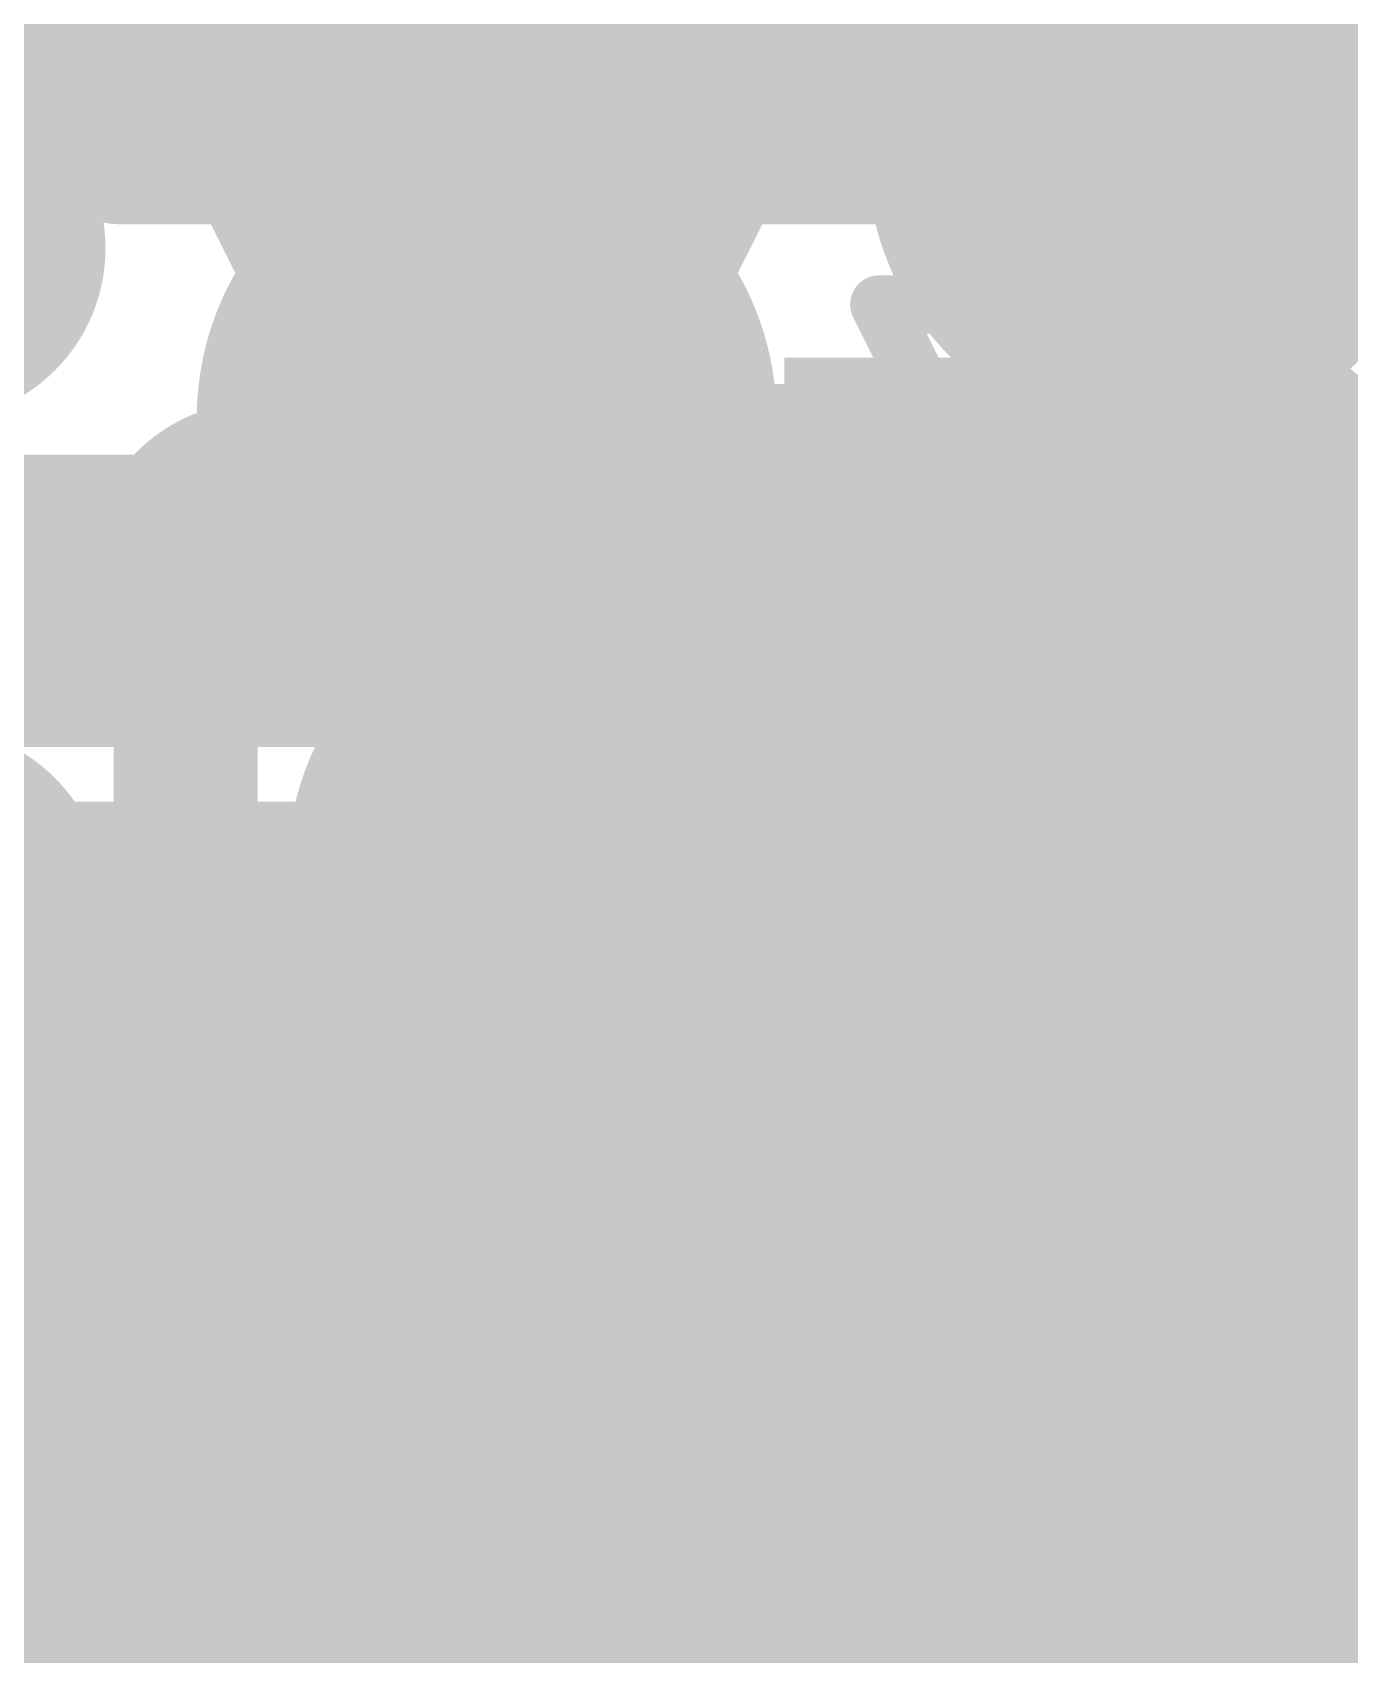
# Model space of a CAD drawing. Header units: inches. Extents: x -35 to 304, y -8 to 63.
# Drawn here: x 6.102 to 7.246, y 6.159 to 7.568 of the extents above; entities that cross this region are included whole.
import ezdxf

# ---------------------------------------------------------------- set-up
doc = ezdxf.new("R2010")
doc.units = ezdxf.units.IN
for name, color, linetype in [('Bottom Layer', 5, 'Continuous'), ('Bottom Overlay', 54, 'Continuous'), ('Bottom Solder', 6, 'Continuous'), ('Drill Drawing', 1, 'Continuous'), ('Layer 2', 16, 'Continuous'), ('Layer 3', 76, 'Continuous'), ('Top Layer', 1, 'Continuous'), ('Top Overlay', 2, 'Continuous'), ('Top Paste', 8, 'Continuous'), ('Top Solder', 216, 'Continuous'), ('Via Holes', 16, 'Continuous')]:
    doc.layers.add(name, color=color, linetype=linetype)

# ---------------------------------------------------------------- blocks, each defined once
blk = doc.blocks.new('TSA016A2518A_B_2')
at = {"layer": 'Bottom Overlay'}
for points in [[(-1.3664184, -1.71196, 0.127, 0.127, 0), (1.3664184, -1.71196, 0.127, 0.127, 0)], [(1.3664184, -1.71196, 0.127, 0.127, 0), (2.080006, -1.71196, 0.127, 0.127, 0)]]:
    blk.add_lwpolyline(points, format="xyseb", dxfattribs=at)
blk.add_lwpolyline([(1.3346684, -1.71196, 0.0635, 0.0635, 1), (1.3981684, -1.71196, 0.0635, 0.0635, 1)], format="xyseb", close=True, dxfattribs=at)
blk.add_lwpolyline([(1.3346684, -1.71196, 0.0635, 0.0635, 1), (1.3981684, -1.71196, 0.0635, 0.0635, 1)], format="xyseb", close=True, dxfattribs=at)
blk = doc.blocks.new('12_WLCSP__1_56_1_56__10')
at = {"layer": 'Top Layer'}
h = blk.add_hatch(color=1, dxfattribs=at)
edge = h.paths.add_edge_path()
edge.add_arc((0.5660009, 0.5660009), 0.0999998, 0, 360)
h = blk.add_hatch(color=1, dxfattribs=at)
edge = h.paths.add_edge_path()
edge.add_arc((0.28300172, 0.28300172), 0.0999998, 0, 360)
h = blk.add_hatch(color=1, dxfattribs=at)
edge = h.paths.add_edge_path()
edge.add_arc((0.5660009, 2.54e-06), 0.0999998, 0, 360)
h = blk.add_hatch(color=1, dxfattribs=at)
edge = h.paths.add_edge_path()
edge.add_arc((0.28300172, -0.28299918), 0.0999998, 0, 360)
h = blk.add_hatch(color=1, dxfattribs=at)
edge = h.paths.add_edge_path()
edge.add_arc((0.5660009, -0.5659983599999999), 0.0999998, 0, 360)
at = {"layer": 'Top Paste'}
h = blk.add_hatch(color=8, dxfattribs=at)
edge = h.paths.add_edge_path()
edge.add_arc((0.5660009, 0.5660009), 0.0999998, 0, 360)
h = blk.add_hatch(color=8, dxfattribs=at)
edge = h.paths.add_edge_path()
edge.add_arc((0.28300172, 0.28300172), 0.0999998, 0, 360)
h = blk.add_hatch(color=8, dxfattribs=at)
edge = h.paths.add_edge_path()
edge.add_arc((0.5660009, 2.54e-06), 0.0999998, 0, 360)
h = blk.add_hatch(color=8, dxfattribs=at)
edge = h.paths.add_edge_path()
edge.add_arc((0.28300172, -0.28299918), 0.0999998, 0, 360)
h = blk.add_hatch(color=8, dxfattribs=at)
edge = h.paths.add_edge_path()
edge.add_arc((0.5660009, -0.5659983599999999), 0.0999998, 0, 360)
at = {"layer": 'Top Solder'}
h = blk.add_hatch(color=216, dxfattribs=at)
edge = h.paths.add_edge_path()
edge.add_arc((0.5660009, 0.5660009), 0.1499997, 0, 360)
h = blk.add_hatch(color=216, dxfattribs=at)
edge = h.paths.add_edge_path()
edge.add_arc((0.28300172, 0.28300172), 0.1499997, 0, 360)
h = blk.add_hatch(color=216, dxfattribs=at)
edge = h.paths.add_edge_path()
edge.add_arc((0.5660009, 2.54e-06), 0.1499997, 0, 360)
h = blk.add_hatch(color=216, dxfattribs=at)
edge = h.paths.add_edge_path()
edge.add_arc((0.28300172, -0.28299918), 0.1499997, 0, 360)
h = blk.add_hatch(color=216, dxfattribs=at)
edge = h.paths.add_edge_path()
edge.add_arc((0.5660009, -0.5659983599999999), 0.1499997, 0, 360)
at = {"layer": 'Top Overlay'}
for points in [[(0.889, 0.508, 0.0762, 0.0762, 0), (0.889, 0.6079998, 0.0762, 0.0762, 0)], [(0.8128, 0.5588, 0.0762, 0.0762, 0), (0.8835110599999999, 0.48808894, 0.0762, 0.0762, 0)], [(0.8382, -0.8382, 0.0762, 0.0762, 0), (0.8382, 0.1524, 0.0762, 0.0762, 0)], [(-0.8128, -0.8382, 0.0762, 0.0762, 0), (0.8382, -0.8382, 0.0762, 0.0762, 0)]]:
    blk.add_lwpolyline(points, format="xyseb", dxfattribs=at)
for points in [[(0.86995, 0.508, 0.0381, 0.0381, 1), (0.9080499999999999, 0.508, 0.0381, 0.0381, 1)], [(0.8644610599999999, 0.48808894, 0.0381, 0.0381, 1), (0.9025610599999999, 0.48808894, 0.0381, 0.0381, 1)], [(0.8191499999999999, 0.1524, 0.0381, 0.0381, 1), (0.85725, 0.1524, 0.0381, 0.0381, 1)], [(0.8191499999999999, -0.8382, 0.0381, 0.0381, 1), (0.85725, -0.8382, 0.0381, 0.0381, 1)], [(0.8191499999999999, -0.8382, 0.0381, 0.0381, 1), (0.85725, -0.8382, 0.0381, 0.0381, 1)]]:
    blk.add_lwpolyline(points, format="xyseb", close=True, dxfattribs=at)
blk = doc.blocks.new('WLP_6_0_83_1_24__B_16')
at = {"layer": 'Bottom Overlay'}
for points in [[(0.6858, -0.4826, 0.0762, 0.0762, 0), (0.6858, 0.4826, 0.0762, 0.0762, 0)], [(0.6858, -0.4826, 0.0762, 0.0762, 0), (-0.1016, -0.4826, 0.0762, 0.0762, 0)]]:
    blk.add_lwpolyline(points, format="xyseb", dxfattribs=at)
for points in [[(-0.12065, -0.4826, 0.0381, 0.0381, 1), (-0.08255, -0.4826, 0.0381, 0.0381, 1)], [(0.66675, -0.4826, 0.0381, 0.0381, 1), (0.70485, -0.4826, 0.0381, 0.0381, 1)], [(0.66675, -0.4826, 0.0381, 0.0381, 1), (0.70485, -0.4826, 0.0381, 0.0381, 1)]]:
    blk.add_lwpolyline(points, format="xyseb", close=True, dxfattribs=at)
blk = doc.blocks.new('R___0201_27')
at = {"layer": 'Top Layer'}
for points in [[(-0.40999791, 0.18499963), (-0.13999845, 0.18499963), (-0.13999845, -0.18499963), (-0.40999791, -0.18499963)], [(0.14000099, 0.18499963), (0.41000045, 0.18499963), (0.41000045, -0.18499963), (0.14000099, -0.18499963)]]:
    blk.add_hatch(color=1, dxfattribs=at).paths.add_polyline_path(points)
at = {"layer": 'Top Paste'}
for points in [[(-0.40999791, 0.18499963), (-0.13999845, 0.18499963), (-0.13999845, -0.18499963), (-0.40999791, -0.18499963)], [(0.14000099, 0.18499963), (0.41000045, 0.18499963), (0.41000045, -0.18499963), (0.14000099, -0.18499963)]]:
    blk.add_hatch(color=8, dxfattribs=at).paths.add_polyline_path(points)
at = {"layer": 'Top Solder'}
for points in [[(-0.46499907, 0.24000079), (-0.08499729, 0.24000079), (-0.08499729, -0.24000079), (-0.46499907, -0.24000079)], [(0.08499983, 0.24000079), (0.46500161, 0.24000079), (0.46500161, -0.24000079), (0.08499983, -0.24000079)]]:
    blk.add_hatch(color=216, dxfattribs=at).paths.add_polyline_path(points)
at = {"layer": 'Top Overlay'}
for points in [[(-0.4826, -0.254, 0.0762, 0.0762, 0), (-0.4826, 0.254, 0.0762, 0.0762, 0)], [(-0.4826, 0.254, 0.0762, 0.0762, 0), (0.4826, 0.254, 0.0762, 0.0762, 0)], [(0.4826, -0.254, 0.0762, 0.0762, 0), (0.4826, 0.254, 0.0762, 0.0762, 0)], [(-0.4826, -0.254, 0.0762, 0.0762, 0), (0.4826, -0.254, 0.0762, 0.0762, 0)]]:
    blk.add_lwpolyline(points, format="xyseb", dxfattribs=at)
for points in [[(-0.5016499999999999, 0.254, 0.0381, 0.0381, 1), (-0.46355, 0.254, 0.0381, 0.0381, 1)], [(-0.5016499999999999, 0.254, 0.0381, 0.0381, 1), (-0.46355, 0.254, 0.0381, 0.0381, 1)], [(0.46355, 0.254, 0.0381, 0.0381, 1), (0.5016499999999999, 0.254, 0.0381, 0.0381, 1)], [(0.46355, 0.254, 0.0381, 0.0381, 1), (0.5016499999999999, 0.254, 0.0381, 0.0381, 1)], [(-0.5016499999999999, -0.254, 0.0381, 0.0381, 1), (-0.46355, -0.254, 0.0381, 0.0381, 1)], [(-0.5016499999999999, -0.254, 0.0381, 0.0381, 1), (-0.46355, -0.254, 0.0381, 0.0381, 1)], [(0.46355, -0.254, 0.0381, 0.0381, 1), (0.5016499999999999, -0.254, 0.0381, 0.0381, 1)], [(0.46355, -0.254, 0.0381, 0.0381, 1), (0.5016499999999999, -0.254, 0.0381, 0.0381, 1)]]:
    blk.add_lwpolyline(points, format="xyseb", close=True, dxfattribs=at)
blk = doc.blocks.new('CAP_0201_36')
at = {"layer": 'Top Layer'}
for points in [[(-0.4499991, 0.1499997), (-0.1499997, 0.1499997), (-0.1499997, -0.1499997), (-0.4499991, -0.1499997)], [(0.1499997, 0.1499997), (0.4499991, 0.1499997), (0.4499991, -0.1499997), (0.1499997, -0.1499997)]]:
    blk.add_hatch(color=1, dxfattribs=at).paths.add_polyline_path(points)
at = {"layer": 'Top Paste'}
for points in [[(-0.4499991, 0.1499997), (-0.1499997, 0.1499997), (-0.1499997, -0.1499997), (-0.4499991, -0.1499997)], [(0.1499997, 0.1499997), (0.4499991, 0.1499997), (0.4499991, -0.1499997), (0.1499997, -0.1499997)]]:
    blk.add_hatch(color=8, dxfattribs=at).paths.add_polyline_path(points)
at = {"layer": 'Top Solder'}
for points in [[(-0.50500026, 0.20500086), (-0.09499853999999999, 0.20500086), (-0.09499853999999999, -0.20500086), (-0.50500026, -0.20500086)], [(0.09499853999999999, 0.20500086), (0.50500026, 0.20500086), (0.50500026, -0.20500086), (0.09499853999999999, -0.20500086)]]:
    blk.add_hatch(color=216, dxfattribs=at).paths.add_polyline_path(points)
at = {"layer": 'Top Overlay'}
for points in [[(-0.5334, 0.2286, 0.0762, 0.0762, 0), (-0.2032, 0.2286, 0.0762, 0.0762, 0)], [(-0.5334, 0.2286, 0.0762, 0.0762, 0), (-0.5334, -0.2286, 0.0762, 0.0762, 0)], [(0.2032, 0.2286, 0.0762, 0.0762, 0), (0.5334, 0.2286, 0.0762, 0.0762, 0)], [(0.5334, 0.2286, 0.0762, 0.0762, 0), (0.5334, -0.2286, 0.0762, 0.0762, 0)], [(-0.5334, -0.2286, 0.0762, 0.0762, 0), (-0.2032, -0.2286, 0.0762, 0.0762, 0)], [(0.2032, -0.2286, 0.0762, 0.0762, 0), (0.5334, -0.2286, 0.0762, 0.0762, 0)]]:
    blk.add_lwpolyline(points, format="xyseb", dxfattribs=at)
for points in [[(-0.5524499999999999, 0.2286, 0.0381, 0.0381, 1), (-0.51435, 0.2286, 0.0381, 0.0381, 1)], [(-0.5524499999999999, 0.2286, 0.0381, 0.0381, 1), (-0.51435, 0.2286, 0.0381, 0.0381, 1)], [(-0.22225, 0.2286, 0.0381, 0.0381, 1), (-0.18415, 0.2286, 0.0381, 0.0381, 1)], [(0.18415, 0.2286, 0.0381, 0.0381, 1), (0.22225, 0.2286, 0.0381, 0.0381, 1)], [(0.51435, 0.2286, 0.0381, 0.0381, 1), (0.5524499999999999, 0.2286, 0.0381, 0.0381, 1)], [(0.51435, 0.2286, 0.0381, 0.0381, 1), (0.5524499999999999, 0.2286, 0.0381, 0.0381, 1)], [(-0.5524499999999999, -0.2286, 0.0381, 0.0381, 1), (-0.51435, -0.2286, 0.0381, 0.0381, 1)], [(-0.5524499999999999, -0.2286, 0.0381, 0.0381, 1), (-0.51435, -0.2286, 0.0381, 0.0381, 1)], [(-0.22225, -0.2286, 0.0381, 0.0381, 1), (-0.18415, -0.2286, 0.0381, 0.0381, 1)], [(0.18415, -0.2286, 0.0381, 0.0381, 1), (0.22225, -0.2286, 0.0381, 0.0381, 1)], [(0.51435, -0.2286, 0.0381, 0.0381, 1), (0.5524499999999999, -0.2286, 0.0381, 0.0381, 1)], [(0.51435, -0.2286, 0.0381, 0.0381, 1), (0.5524499999999999, -0.2286, 0.0381, 0.0381, 1)]]:
    blk.add_lwpolyline(points, format="xyseb", close=True, dxfattribs=at)

msp = doc.modelspace()

# ---------------------------------------------------------------- hatches: boundary and pattern name
at = {"layer": 'Bottom Layer'}
h = msp.add_hatch(color=5, dxfattribs=at)
edge = h.paths.add_edge_path()
edge.add_arc((7.0783069, 7.463104199999999), 0.1499997, 0, 360)
for points in [[(5.64507634, 3.66460532), (7.05287642, 3.66460532), (7.05287642, 6.81239176), (5.64507634, 6.81239176)], [(5.670069939999999, 3.748412619999999), (6.81946058, 3.748412619999999), (6.81946058, 6.814609180000001), (5.670069939999999, 6.814609180000001)], [(5.670069939999999, 5.1484149), (7.5716765, 5.1484149), (7.5716765, 6.8123943), (5.670069939999999, 6.8123943)], [(6.02813882, 6.06820224), (7.260978619999999, 6.06820224), (7.260978619999999, 6.81239176), (6.02813882, 6.81239176)], [(6.81946058, 6.06892614), (7.0916927, 6.06892614), (7.0916927, 6.8123943), (6.81946058, 6.8123943)]]:
    msp.add_hatch(color=5, dxfattribs=at).paths.add_polyline_path(points)
h = msp.add_hatch(color=5, dxfattribs=at)
edge = h.paths.add_edge_path()
edge.add_arc((7.0916927, 6.500263859999999), 0.1499997, 0, 360)
at = {"layer": 'Bottom Solder'}
h = msp.add_hatch(color=6, dxfattribs=at)
edge = h.paths.add_edge_path()
edge.add_arc((7.0783069, 7.463104199999999), 0.2515997, 0, 360)
h = msp.add_hatch(color=6, dxfattribs=at)
edge = h.paths.add_edge_path()
edge.add_arc((7.0916927, 6.500263859999999), 0.2515997, 0, 360)
at = {"layer": 'Layer 2'}
h = msp.add_hatch(color=16, dxfattribs=at)
edge = h.paths.add_edge_path()
edge.add_arc((7.0783069, 7.463104199999999), 0.1499997, 0, 360)
h = msp.add_hatch(color=16, dxfattribs=at)
edge = h.paths.add_edge_path()
edge.add_arc((6.496723100000001, 7.233701559999999), 0.1499997, 0, 360)
h = msp.add_hatch(color=16, dxfattribs=at)
edge = h.paths.add_edge_path()
edge.add_arc((7.0916927, 7.0778497), 0.1499997, 0, 360)
h = msp.add_hatch(color=16, dxfattribs=at)
edge = h.paths.add_edge_path()
edge.add_arc((6.575249739999999, 6.840093), 0.1499997, 0, 360)
h = msp.add_hatch(color=16, dxfattribs=at)
edge = h.paths.add_edge_path()
edge.add_arc((7.0916927, 6.500263859999999), 0.1499997, 0, 360)
at = {"layer": 'Layer 3'}
h = msp.add_hatch(color=76, dxfattribs=at)
edge = h.paths.add_edge_path()
edge.add_arc((7.0783069, 7.463104199999999), 0.1499997, 0, 360)
h = msp.add_hatch(color=76, dxfattribs=at)
edge = h.paths.add_edge_path()
edge.add_arc((6.496723100000001, 7.233701559999999), 0.1499997, 0, 360)
h = msp.add_hatch(color=76, dxfattribs=at)
edge = h.paths.add_edge_path()
edge.add_arc((6.575249739999999, 6.840093), 0.1499997, 0, 360)
h = msp.add_hatch(color=76, dxfattribs=at)
edge = h.paths.add_edge_path()
edge.add_arc((7.0916927, 6.500263859999999), 0.1499997, 0, 360)
at = {"layer": 'Top Layer'}
for points in [[(6.02813882, 7.52992906), (7.112205739999999, 7.52992906), (7.112205739999999, 8.032031179999999), (6.02813882, 8.032031179999999)], [(6.810169259999999, 6.92663334), (7.110168659999999, 6.92663334), (7.110168659999999, 7.226399059999999), (6.810169259999999, 7.226399059999999)], [(6.848711219999999, 6.46793982), (7.01167254, 6.46793982), (7.01167254, 7.005413979999999), (6.848711219999999, 7.005413979999999)], [(7.131418299999999, 6.52041368), (7.531066979999999, 6.52041368), (7.531066979999999, 6.820413079999999), (7.131418299999999, 6.820413079999999)], [(7.13151482, 6.19540798), (7.290493419999999, 6.19540798), (7.290493419999999, 6.69643822), (7.13151482, 6.69643822)], [(6.208161319999999, 5.132994559999999), (6.478163319999999, 5.132994559999999), (6.478163319999999, 6.33478032), (6.208161319999999, 6.33478032)], [(6.2084585, 6.197622859999999), (7.188553059999999, 6.197622859999999), (7.188553059999999, 6.332567979999999), (6.2084585, 6.332567979999999)]]:
    msp.add_hatch(color=1, dxfattribs=at).paths.add_polyline_path(points)
h = msp.add_hatch(color=1, dxfattribs=at)
edge = h.paths.add_edge_path()
edge.add_arc((6.496723100000001, 7.233701559999999), 0.1499997, 0, 360)
h = msp.add_hatch(color=1, dxfattribs=at)
edge = h.paths.add_edge_path()
edge.add_arc((7.0916927, 7.0778497), 0.1499997, 0, 360)
h = msp.add_hatch(color=1, dxfattribs=at)
edge = h.paths.add_edge_path()
edge.add_arc((6.575249739999999, 6.840093), 0.1499997, 0, 360)
at = {"layer": 'Top Solder'}
h = msp.add_hatch(color=216, dxfattribs=at)
edge = h.paths.add_edge_path()
edge.add_arc((6.496723100000001, 7.233701559999999), 0.2515997, 0, 360)
h = msp.add_hatch(color=216, dxfattribs=at)
edge = h.paths.add_edge_path()
edge.add_arc((7.0916927, 7.0778497), 0.2515997, 0, 360)
h = msp.add_hatch(color=216, dxfattribs=at)
edge = h.paths.add_edge_path()
edge.add_arc((6.575249739999999, 6.840093), 0.2515997, 0, 360)
at = {"layer": 'Via Holes'}
h = msp.add_hatch(color=7, dxfattribs=at)
edge = h.paths.add_edge_path()
edge.add_arc((7.0783069, 7.463104199999999), 0.07499858, 0, 360)
h = msp.add_hatch(color=7, dxfattribs=at)
edge = h.paths.add_edge_path()
edge.add_arc((6.496723100000001, 7.233701559999999), 0.07499858, 0, 360)
h = msp.add_hatch(color=7, dxfattribs=at)
edge = h.paths.add_edge_path()
edge.add_arc((7.0916927, 7.0778497), 0.07499858, 0, 360)
h = msp.add_hatch(color=7, dxfattribs=at)
edge = h.paths.add_edge_path()
edge.add_arc((6.575249739999999, 6.840093), 0.07499858, 0, 360)
h = msp.add_hatch(color=7, dxfattribs=at)
edge = h.paths.add_edge_path()
edge.add_arc((7.0916927, 6.500263859999999), 0.07499858, 0, 360)

# ---------------------------------------------------------------- linework, layer by layer
at = {"layer": 'Bottom Layer'}
for points in [[(5.995050239999999, 7.660165019999999, 0.1499997, 0.1499997, 0), (6.178725259999999, 7.476489999999999, 0.1499997, 0.1499997, 0)], [(6.178725259999999, 7.476489999999999, 0.1499997, 0.1499997, 0), (7.0649211, 7.476489999999999, 0.1499997, 0.1499997, 0)], [(7.0649211, 7.476489999999999, 0.1499997, 0.1499997, 0), (7.0783069, 7.463104199999999, 0.1499997, 0.1499997, 0)], [(7.0916927, 7.476489999999999, 0.1499997, 0.1499997, 0), (7.09245724, 7.477254539999999, 0.1499997, 0.1499997, 0)], [(7.09245724, 7.477254539999999, 0.1499997, 0.1499997, 0), (7.47291368, 7.477254539999999, 0.1499997, 0.1499997, 0)], [(4.06801574, 7.07456294, 0.254, 0.254, 0), (7.47022128, 7.07456294, 0.254, 0.254, 0)]]:
    msp.add_lwpolyline(points, format="xyseb", dxfattribs=at)
for points in [[(6.1412247, 7.476489999999999, 0.07499858, 0.07499858, 1), (6.216225819999999, 7.476489999999999, 0.07499858, 0.07499858, 1)], [(6.1412247, 7.476489999999999, 0.07499858, 0.07499858, 1), (6.216225819999999, 7.476489999999999, 0.07499858, 0.07499858, 1)], [(7.027420539999999, 7.476489999999999, 0.07499858, 0.07499858, 1), (7.10242166, 7.476489999999999, 0.07499858, 0.07499858, 1)], [(7.027420539999999, 7.476489999999999, 0.07499858, 0.07499858, 1), (7.10242166, 7.476489999999999, 0.07499858, 0.07499858, 1)], [(7.054192139999999, 7.476489999999999, 0.07499858, 0.07499858, 1), (7.12919326, 7.476489999999999, 0.07499858, 0.07499858, 1)], [(7.05495668, 7.477254539999999, 0.07499858, 0.07499858, 1), (7.129957799999999, 7.477254539999999, 0.07499858, 0.07499858, 1)], [(7.05495668, 7.477254539999999, 0.07499858, 0.07499858, 1), (7.129957799999999, 7.477254539999999, 0.07499858, 0.07499858, 1)], [(7.040806339999999, 7.463104199999999, 0.07499858, 0.07499858, 1), (7.11580746, 7.463104199999999, 0.07499858, 0.07499858, 1)]]:
    msp.add_lwpolyline(points, format="xyseb", close=True, dxfattribs=at)
at = {"layer": 'Drill Drawing'}
for points in [[(6.8243069, 7.7171042, 0.0508, 0.0508, 0), (7.0783069, 7.2091042, 0.0508, 0.0508, 0)], [(7.0783069, 7.2091042, 0.0508, 0.0508, 0), (7.3323069, 7.7171042, 0.0508, 0.0508, 0)], [(6.2427231, 7.487701559999999, 0.0508, 0.0508, 0), (6.7507231, 7.487701559999999, 0.0508, 0.0508, 0)], [(6.2427231, 7.487701559999999, 0.0508, 0.0508, 0), (6.496723100000001, 6.979701560000001, 0.0508, 0.0508, 0)], [(6.496723100000001, 6.979701560000001, 0.0508, 0.0508, 0), (6.7507231, 7.487701559999999, 0.0508, 0.0508, 0)], [(6.8376927, 7.3318497, 0.0508, 0.0508, 0), (7.3456927, 7.3318497, 0.0508, 0.0508, 0)], [(6.8376927, 7.3318497, 0.0508, 0.0508, 0), (7.0916927, 6.823849699999999, 0.0508, 0.0508, 0)], [(7.0916927, 6.823849699999999, 0.0508, 0.0508, 0), (7.3456927, 7.3318497, 0.0508, 0.0508, 0)], [(6.32124974, 7.094093, 0.0508, 0.0508, 0), (6.82924974, 7.094093, 0.0508, 0.0508, 0)], [(6.32124974, 7.094093, 0.0508, 0.0508, 0), (6.575249739999999, 6.586093, 0.0508, 0.0508, 0)], [(6.575249739999999, 6.586093, 0.0508, 0.0508, 0), (6.82924974, 7.094093, 0.0508, 0.0508, 0)], [(6.8376927, 6.754263859999999, 0.0508, 0.0508, 0), (7.3456927, 6.754263859999999, 0.0508, 0.0508, 0)], [(6.8376927, 6.754263859999999, 0.0508, 0.0508, 0), (7.0916927, 6.246263859999999, 0.0508, 0.0508, 0)], [(7.0916927, 6.246263859999999, 0.0508, 0.0508, 0), (7.3456927, 6.754263859999999, 0.0508, 0.0508, 0)]]:
    msp.add_lwpolyline(points, format="xyseb", dxfattribs=at)
for points in [[(6.230023099999999, 7.487701559999999, 0.0254, 0.0254, 1), (6.2554231, 7.487701559999999, 0.0254, 0.0254, 1)], [(6.230023099999999, 7.487701559999999, 0.0254, 0.0254, 1), (6.2554231, 7.487701559999999, 0.0254, 0.0254, 1)], [(6.7380231, 7.487701559999999, 0.0254, 0.0254, 1), (6.763423100000001, 7.487701559999999, 0.0254, 0.0254, 1)], [(6.7380231, 7.487701559999999, 0.0254, 0.0254, 1), (6.763423100000001, 7.487701559999999, 0.0254, 0.0254, 1)], [(6.8249927, 7.3318497, 0.0254, 0.0254, 1), (6.8503927, 7.3318497, 0.0254, 0.0254, 1)], [(6.8249927, 7.3318497, 0.0254, 0.0254, 1), (6.8503927, 7.3318497, 0.0254, 0.0254, 1)], [(7.0656069, 7.2091042, 0.0254, 0.0254, 1), (7.0910069, 7.2091042, 0.0254, 0.0254, 1)], [(7.0656069, 7.2091042, 0.0254, 0.0254, 1), (7.0910069, 7.2091042, 0.0254, 0.0254, 1)], [(6.30854974, 7.094093, 0.0254, 0.0254, 1), (6.33394974, 7.094093, 0.0254, 0.0254, 1)], [(6.30854974, 7.094093, 0.0254, 0.0254, 1), (6.33394974, 7.094093, 0.0254, 0.0254, 1)], [(6.816549739999999, 7.094093, 0.0254, 0.0254, 1), (6.84194974, 7.094093, 0.0254, 0.0254, 1)], [(6.816549739999999, 7.094093, 0.0254, 0.0254, 1), (6.84194974, 7.094093, 0.0254, 0.0254, 1)], [(6.4840231, 6.979701560000001, 0.0254, 0.0254, 1), (6.5094231, 6.979701560000001, 0.0254, 0.0254, 1)], [(6.4840231, 6.979701560000001, 0.0254, 0.0254, 1), (6.5094231, 6.979701560000001, 0.0254, 0.0254, 1)], [(7.0789927, 6.823849699999999, 0.0254, 0.0254, 1), (7.1043927, 6.823849699999999, 0.0254, 0.0254, 1)], [(7.0789927, 6.823849699999999, 0.0254, 0.0254, 1), (7.1043927, 6.823849699999999, 0.0254, 0.0254, 1)], [(6.8249927, 6.754263859999999, 0.0254, 0.0254, 1), (6.8503927, 6.754263859999999, 0.0254, 0.0254, 1)], [(6.8249927, 6.754263859999999, 0.0254, 0.0254, 1), (6.8503927, 6.754263859999999, 0.0254, 0.0254, 1)], [(6.56254974, 6.586093, 0.0254, 0.0254, 1), (6.587949739999999, 6.586093, 0.0254, 0.0254, 1)], [(6.56254974, 6.586093, 0.0254, 0.0254, 1), (6.587949739999999, 6.586093, 0.0254, 0.0254, 1)], [(7.0789927, 6.246263859999999, 0.0254, 0.0254, 1), (7.1043927, 6.246263859999999, 0.0254, 0.0254, 1)], [(7.0789927, 6.246263859999999, 0.0254, 0.0254, 1), (7.1043927, 6.246263859999999, 0.0254, 0.0254, 1)]]:
    msp.add_lwpolyline(points, format="xyseb", close=True, dxfattribs=at)
at = {"layer": 'Layer 2'}
for points in [[(5.297497659999999, 7.6405486, 0.12500102, 0.12500102, 0), (7.029343319999999, 5.90870294, 0.12500102, 0.12500102, 0)], [(7.0783069, 7.463104199999999, 0.12500102, 0.12500102, 0), (7.084999799999999, 7.456411299999999, 0.12500102, 0.12500102, 0)], [(7.084999799999999, 7.084542599999999, 0.12500102, 0.12500102, 0), (7.084999799999999, 7.456411299999999, 0.12500102, 0.12500102, 0)], [(5.18500614, 7.399484819999999, 0.12500102, 0.12500102, 0), (6.92579006, 5.658700899999999, 0.12500102, 0.12500102, 0)], [(7.084999799999999, 7.084542599999999, 0.12500102, 0.12500102, 0), (7.0916927, 7.0778497, 0.12500102, 0.12500102, 0)], [(7.0916927, 6.500263859999999, 0.12500102, 0.12500102, 0), (7.0916927, 7.0778497, 0.12500102, 0.12500102, 0)], [(7.0916927, 7.0778497, 0.12500102, 0.12500102, 0), (7.10963272, 7.05990968, 0.12500102, 0.12500102, 0)], [(5.17102598, 7.05990968, 0.12500102, 0.12500102, 0), (6.8222368, 5.408698859999999, 0.12500102, 0.12500102, 0)], [(7.10963272, 7.05990968, 0.12500102, 0.12500102, 0), (7.69626604, 7.05990968, 0.12500102, 0.12500102, 0)], [(7.0916927, 6.471432319999999, 0.12500102, 0.12500102, 0), (7.0916927, 6.500263859999999, 0.12500102, 0.12500102, 0)], [(7.0916927, 6.471432319999999, 0.12500102, 0.12500102, 0), (7.32685606, 6.236268959999999, 0.12500102, 0.12500102, 0)]]:
    msp.add_lwpolyline(points, format="xyseb", dxfattribs=at)
for points in [[(7.04705728, 7.463104199999999, 0.06249923999999999, 0.06249923999999999, 1), (7.109556519999999, 7.463104199999999, 0.06249923999999999, 0.06249923999999999, 1)], [(7.053750179999999, 7.456411299999999, 0.06249923999999999, 0.06249923999999999, 1), (7.11624942, 7.456411299999999, 0.06249923999999999, 0.06249923999999999, 1)], [(7.053750179999999, 7.456411299999999, 0.06249923999999999, 0.06249923999999999, 1), (7.11624942, 7.456411299999999, 0.06249923999999999, 0.06249923999999999, 1)], [(7.053750179999999, 7.084542599999999, 0.06249923999999999, 0.06249923999999999, 1), (7.11624942, 7.084542599999999, 0.06249923999999999, 0.06249923999999999, 1)], [(7.053750179999999, 7.084542599999999, 0.06249923999999999, 0.06249923999999999, 1), (7.11624942, 7.084542599999999, 0.06249923999999999, 0.06249923999999999, 1)], [(7.06044308, 7.0778497, 0.06249923999999999, 0.06249923999999999, 1), (7.122942319999999, 7.0778497, 0.06249923999999999, 0.06249923999999999, 1)], [(7.06044308, 7.0778497, 0.06249923999999999, 0.06249923999999999, 1), (7.122942319999999, 7.0778497, 0.06249923999999999, 0.06249923999999999, 1)], [(7.06044308, 7.0778497, 0.06249923999999999, 0.06249923999999999, 1), (7.122942319999999, 7.0778497, 0.06249923999999999, 0.06249923999999999, 1)], [(7.078383099999999, 7.05990968, 0.06249923999999999, 0.06249923999999999, 1), (7.140882339999999, 7.05990968, 0.06249923999999999, 0.06249923999999999, 1)], [(7.078383099999999, 7.05990968, 0.06249923999999999, 0.06249923999999999, 1), (7.140882339999999, 7.05990968, 0.06249923999999999, 0.06249923999999999, 1)], [(7.06044308, 6.500263859999999, 0.06249923999999999, 0.06249923999999999, 1), (7.122942319999999, 6.500263859999999, 0.06249923999999999, 0.06249923999999999, 1)], [(7.06044308, 6.500263859999999, 0.06249923999999999, 0.06249923999999999, 1), (7.122942319999999, 6.500263859999999, 0.06249923999999999, 0.06249923999999999, 1)], [(7.06044308, 6.471432319999999, 0.06249923999999999, 0.06249923999999999, 1), (7.122942319999999, 6.471432319999999, 0.06249923999999999, 0.06249923999999999, 1)], [(7.06044308, 6.471432319999999, 0.06249923999999999, 0.06249923999999999, 1), (7.122942319999999, 6.471432319999999, 0.06249923999999999, 0.06249923999999999, 1)]]:
    msp.add_lwpolyline(points, format="xyseb", close=True, dxfattribs=at)
at = {"layer": 'Layer 3'}
for points in [[(6.2354206, 6.977562879999999, 0.12500102, 0.12500102, 0), (6.49155928, 7.233701559999999, 0.12500102, 0.12500102, 0)], [(6.49155928, 7.233701559999999, 0.12500102, 0.12500102, 0), (6.496723100000001, 7.233701559999999, 0.12500102, 0.12500102, 0)], [(6.496723100000001, 7.233701559999999, 0.12500102, 0.12500102, 0), (6.53020538, 7.200219279999999, 0.12500102, 0.12500102, 0)], [(6.53020538, 7.200219279999999, 0.12500102, 0.12500102, 0), (6.827560639999999, 7.200219279999999, 0.12500102, 0.12500102, 0)], [(6.827560639999999, 7.200219279999999, 0.12500102, 0.12500102, 0), (6.933577699999999, 7.094202219999999, 0.12500102, 0.12500102, 0)], [(6.933577699999999, 7.094202219999999, 0.12500102, 0.12500102, 0), (7.530652959999999, 7.094202219999999, 0.12500102, 0.12500102, 0)], [(6.2354206, 5.61871368, 0.12500102, 0.12500102, 0), (6.2354206, 6.977562879999999, 0.12500102, 0.12500102, 0)], [(6.572923100000001, 6.837766359999999, 0.12500102, 0.12500102, 0), (6.575249739999999, 6.840093, 0.12500102, 0.12500102, 0)], [(6.572923100000001, 5.6511317, 0.12500102, 0.12500102, 0), (6.572923100000001, 6.837766359999999, 0.12500102, 0.12500102, 0)], [(6.575249739999999, 6.840093, 0.12500102, 0.12500102, 0), (7.630099039999999, 6.840093, 0.12500102, 0.12500102, 0)], [(7.0916927, 6.500263859999999, 0.12500102, 0.12500102, 0), (7.643825199999999, 6.500263859999999, 0.12500102, 0.12500102, 0)]]:
    msp.add_lwpolyline(points, format="xyseb", dxfattribs=at)
for points in [[(6.460309659999999, 7.233701559999999, 0.06249923999999999, 0.06249923999999999, 1), (6.5228089, 7.233701559999999, 0.06249923999999999, 0.06249923999999999, 1)], [(6.460309659999999, 7.233701559999999, 0.06249923999999999, 0.06249923999999999, 1), (6.5228089, 7.233701559999999, 0.06249923999999999, 0.06249923999999999, 1)], [(6.46547348, 7.233701559999999, 0.06249923999999999, 0.06249923999999999, 1), (6.527972719999999, 7.233701559999999, 0.06249923999999999, 0.06249923999999999, 1)], [(6.46547348, 7.233701559999999, 0.06249923999999999, 0.06249923999999999, 1), (6.527972719999999, 7.233701559999999, 0.06249923999999999, 0.06249923999999999, 1)], [(6.498955759999999, 7.200219279999999, 0.06249923999999999, 0.06249923999999999, 1), (6.561455, 7.200219279999999, 0.06249923999999999, 0.06249923999999999, 1)], [(6.498955759999999, 7.200219279999999, 0.06249923999999999, 0.06249923999999999, 1), (6.561455, 7.200219279999999, 0.06249923999999999, 0.06249923999999999, 1)], [(6.79631102, 7.200219279999999, 0.06249923999999999, 0.06249923999999999, 1), (6.858810259999999, 7.200219279999999, 0.06249923999999999, 0.06249923999999999, 1)], [(6.79631102, 7.200219279999999, 0.06249923999999999, 0.06249923999999999, 1), (6.858810259999999, 7.200219279999999, 0.06249923999999999, 0.06249923999999999, 1)], [(6.90232808, 7.094202219999999, 0.06249923999999999, 0.06249923999999999, 1), (6.964827319999999, 7.094202219999999, 0.06249923999999999, 0.06249923999999999, 1)], [(6.90232808, 7.094202219999999, 0.06249923999999999, 0.06249923999999999, 1), (6.964827319999999, 7.094202219999999, 0.06249923999999999, 0.06249923999999999, 1)], [(6.20417098, 6.977562879999999, 0.06249923999999999, 0.06249923999999999, 1), (6.26667022, 6.977562879999999, 0.06249923999999999, 0.06249923999999999, 1)], [(6.20417098, 6.977562879999999, 0.06249923999999999, 0.06249923999999999, 1), (6.26667022, 6.977562879999999, 0.06249923999999999, 0.06249923999999999, 1)], [(6.54167348, 6.837766359999999, 0.06249923999999999, 0.06249923999999999, 1), (6.604172719999999, 6.837766359999999, 0.06249923999999999, 0.06249923999999999, 1)], [(6.54167348, 6.837766359999999, 0.06249923999999999, 0.06249923999999999, 1), (6.604172719999999, 6.837766359999999, 0.06249923999999999, 0.06249923999999999, 1)], [(6.544000119999999, 6.840093, 0.06249923999999999, 0.06249923999999999, 1), (6.60649936, 6.840093, 0.06249923999999999, 0.06249923999999999, 1)], [(6.544000119999999, 6.840093, 0.06249923999999999, 0.06249923999999999, 1), (6.60649936, 6.840093, 0.06249923999999999, 0.06249923999999999, 1)], [(7.06044308, 6.500263859999999, 0.06249923999999999, 0.06249923999999999, 1), (7.122942319999999, 6.500263859999999, 0.06249923999999999, 0.06249923999999999, 1)]]:
    msp.add_lwpolyline(points, format="xyseb", close=True, dxfattribs=at)
at = {"layer": 'Top Layer'}
for points in [[(6.46848338, 7.205461839999999, 0.1524, 0.1524, 0), (6.496723100000001, 7.233701559999999, 0.1524, 0.1524, 0)], [(6.311727279999999, 7.09761344, 0.1524, 0.1524, 0), (6.419575679999999, 7.205461839999999, 0.1524, 0.1524, 0)], [(6.419575679999999, 7.205461839999999, 0.1524, 0.1524, 0), (6.46848338, 7.205461839999999, 0.1524, 0.1524, 0)], [(6.298846939999999, 7.09761344, 0.1524, 0.1524, 0), (6.311727279999999, 7.09761344, 0.1524, 0.1524, 0)], [(6.96016896, 7.08061322, 0.1524, 0.1524, 0), (6.96155072, 7.07923146, 0.1524, 0.1524, 0)], [(6.93370724, 7.028896279999999, 0.1524, 0.1524, 0), (6.958449379999999, 7.05363842, 0.1524, 0.1524, 0)], [(6.558874359999999, 6.82371762, 0.1524, 0.1524, 0), (6.575249739999999, 6.840093, 0.1524, 0.1524, 0)], [(6.02495366, 6.82371762, 0.1524, 0.1524, 0), (6.558874359999999, 6.82371762, 0.1524, 0.1524, 0)], [(5.73284858, 6.531612539999999, 0.1499997, 0.1499997, 0), (6.298846939999999, 6.531612539999999, 0.1499997, 0.1499997, 0)], [(6.298846939999999, 6.531612539999999, 0.127, 0.127, 0), (6.939948019999999, 6.531612539999999, 0.127, 0.127, 0)]]:
    msp.add_lwpolyline(points, format="xyseb", dxfattribs=at)
for points in [[(6.4586231, 7.233701559999999, 0.0762, 0.0762, 1), (6.534823100000001, 7.233701559999999, 0.0762, 0.0762, 1)], [(6.381475679999999, 7.205461839999999, 0.0762, 0.0762, 1), (6.457675679999999, 7.205461839999999, 0.0762, 0.0762, 1)], [(6.381475679999999, 7.205461839999999, 0.0762, 0.0762, 1), (6.457675679999999, 7.205461839999999, 0.0762, 0.0762, 1)], [(6.43038338, 7.205461839999999, 0.0762, 0.0762, 1), (6.50658338, 7.205461839999999, 0.0762, 0.0762, 1)], [(6.43038338, 7.205461839999999, 0.0762, 0.0762, 1), (6.50658338, 7.205461839999999, 0.0762, 0.0762, 1)], [(6.26074694, 7.09761344, 0.0762, 0.0762, 1), (6.336946939999999, 7.09761344, 0.0762, 0.0762, 1)], [(6.273627279999999, 7.09761344, 0.0762, 0.0762, 1), (6.34982728, 7.09761344, 0.0762, 0.0762, 1)], [(6.273627279999999, 7.09761344, 0.0762, 0.0762, 1), (6.34982728, 7.09761344, 0.0762, 0.0762, 1)], [(6.92206896, 7.08061322, 0.0762, 0.0762, 1), (6.99826896, 7.08061322, 0.0762, 0.0762, 1)], [(6.92345072, 7.07923146, 0.0762, 0.0762, 1), (6.99965072, 7.07923146, 0.0762, 0.0762, 1)], [(6.920349379999999, 7.05363842, 0.0762, 0.0762, 1), (6.996549379999999, 7.05363842, 0.0762, 0.0762, 1)], [(6.89560724, 7.028896279999999, 0.0762, 0.0762, 1), (6.97180724, 7.028896279999999, 0.0762, 0.0762, 1)], [(6.537149739999999, 6.840093, 0.0762, 0.0762, 1), (6.613349739999999, 6.840093, 0.0762, 0.0762, 1)], [(6.520774359999999, 6.82371762, 0.0762, 0.0762, 1), (6.596974359999999, 6.82371762, 0.0762, 0.0762, 1)], [(6.520774359999999, 6.82371762, 0.0762, 0.0762, 1), (6.596974359999999, 6.82371762, 0.0762, 0.0762, 1)], [(6.26134638, 6.531612539999999, 0.07499858, 0.07499858, 1), (6.3363475, 6.531612539999999, 0.07499858, 0.07499858, 1)], [(6.26709694, 6.531612539999999, 0.0635, 0.0635, 1), (6.33059694, 6.531612539999999, 0.0635, 0.0635, 1)], [(6.908198019999999, 6.531612539999999, 0.0635, 0.0635, 1), (6.97169802, 6.531612539999999, 0.0635, 0.0635, 1)]]:
    msp.add_lwpolyline(points, format="xyseb", close=True, dxfattribs=at)

# ---------------------------------------------------------------- block references
for name, p, rotation in [('TSA016A2518A_B_2', (4.92004604, 6.21467896), 90), ('WLP_6_0_83_1_24__B_16', (7.673677819999999, 7.47801908), 270), ('CAP_0201_36', (6.96016896, 7.380612619999999), 90)]:
    msp.add_blockref(name, p, dxfattribs=dict(rotation=rotation))
for name, p in [('12_WLCSP__1_56_1_56__10', (5.73284604, 7.097610899999999)), ('R___0201_27', (6.618160499999999, 5.903013339999999))]:
    msp.add_blockref(name, p)

doc.saveas('drawing.dxf')
